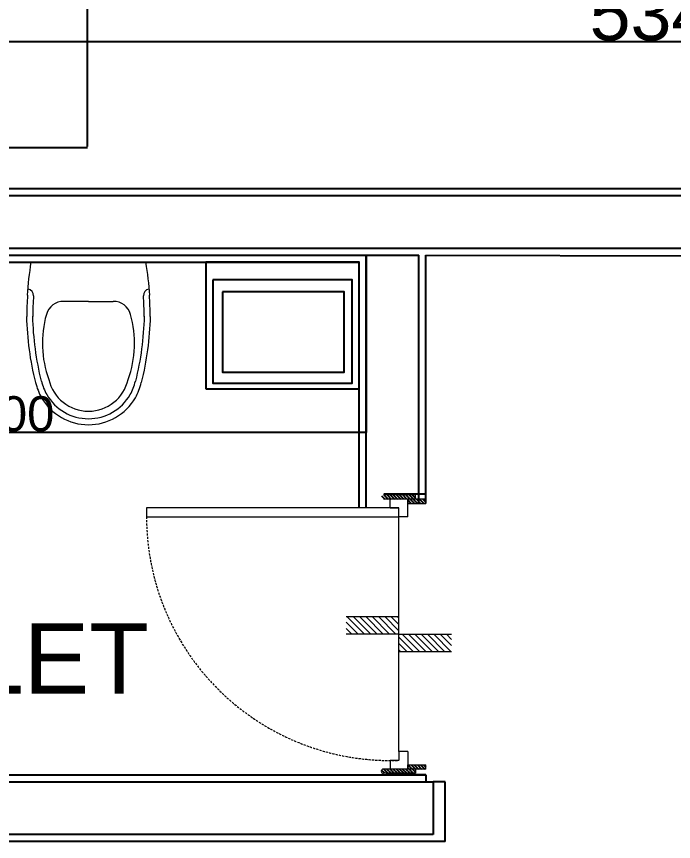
# Model space of a CAD drawing. Header units: millimetres. Extents: x -1932176 to 78768, y -1967 to 1266654.
# Drawn here: x -339501 to -337630, y 478663 to 481013 of the extents above; entities that cross this region are included whole.
import ezdxf

# ---------------------------------------------------------------- set-up
doc = ezdxf.new("R2010")
doc.units = ezdxf.units.MM
doc.linetypes.add('DASHED2', pattern=[9.525, 6.35, -3.175])
doc.layers.add('DOOR', color=7, linetype='Continuous', lineweight=20)
doc.layers.add('LEVEL', color=252, linetype='Continuous', lineweight=13)
doc.styles.get("Standard").update_dxf_attribs({"font": 'arial.ttf'})
doc.dimstyles.new('ISO-25', dxfattribs={"dimtxt": 150, "dimasz": 2.5, "dimexe": 1.25, "dimexo": 0.625, "dimtad": 1, "dimtxsty": 'Standard', "dimcen": 2.5, "dimadec": 0, "dimazin": 0, "dimtfac": 1, "dimtmove": 0, "dimatfit": 3, "dimfxl": 1, "dimarcsym": 0})

# ---------------------------------------------------------------- blocks, each defined once
blk = doc.blocks.new('*D124')
at = {"color": 0, "lineweight": -2, "ltscale": 30, "transparency": 16777216}
for p, q in [((-340305.1, 480332.5), (-340305.1, 479827.9)), ((-338505.1, 480332.5), (-338505.1, 479827.9)), ((-340302.6, 479829.2), (-338507.6, 479829.2))]:
    blk.add_line(p, q, dxfattribs=at)
at = {"color": 0, "ltscale": 30, "transparency": 16777216}
for points in [[(-340302.6, 479829.6), (-340302.6, 479828.8), (-340305.1, 479829.2)], [(-338507.6, 479829.6), (-338507.6, 479828.8), (-338505.1, 479829.2)]]:
    blk.add_solid(points, dxfattribs=at)
at = {"layer": 'Defpoints', "color": 0, "ltscale": 30, "transparency": 16777216}
for p in [(-340305.1, 480333.2), (-338505.1, 480333.2), (-338505.1, 479829.2)]:
    blk.add_point(p, dxfattribs=at)
at = {"color": 0, "ltscale": 30, "transparency": 16777216, "insert": (-339548.7, 479880.9), "char_height": 100, "attachment_point": 5}
blk.add_mtext('1800', dxfattribs=at)
blk = doc.blocks.new('xibet4')
at = {"lineweight": 20}
for p, q in [((-203.6, -182.1), (203.6, -182.1)), ((0, -321.4), (-88.1, -321.4)), ((0, -321.4), (-85.7, -321.4)), ((0, -321.4), (88.1, -321.4)), ((0, -321.4), (85.7, -321.4))]:
    blk.add_line(p, q, dxfattribs=at)
at = {"lineweight": 20, "extrusion": (0, 0, -1)}
for centre, major_axis, start_param, end_param in [((858.1, -362.9), (761.5, 761.5), 3.985561, 4.095654), ((-858.1, -362.9), (761.5, 761.5), 0.616735, 0.726828), ((865, -349.5), (767.1, 767.1), 3.684098, 3.903495), ((865, -349.5), (752, 752), 3.684098, 3.903495), ((-865, -349.5), (752, -752), -0.761903, -0.542505), ((-865, -349.5), (767.1, 767.1), 0.808894, 1.028291)]:
    blk.add_ellipse(centre, major_axis=major_axis, ratio=1, start_param=start_param, end_param=end_param, dxfattribs=at)
at = {"lineweight": 20}
for centre, major_axis, start_param, end_param in [((-217, -299.9), (15.2, 15.2), 5.430029, 6.988465), ((217, -299.9), (15.2, 15.2), 0.865517, 2.423953), ((851.8, -375), (757.6, 757.6), 2.286025, 2.356194), ((851.8, -375), (742.5, -742.5), 3.856821, 3.926991), ((-88.1, -385.7), (45.5, 45.5), 0.785398, 2.078252), ((88.1, -385.7), (45.5, -45.5), 1.063341, 2.356194), ((-851.8, -375), (742.5, 742.5), 5.497787, 5.567957), ((-851.8, -375), (757.6, 757.6), 5.497787, 5.567957), ((208.7, -470.4), (263.7, 263.7), 2.078252, 2.710479), ((-208.7, -470.4), (263.7, 263.7), 5.143503, 5.77573), ((0, -567.9), (136.4, -136.4), 4.149652, 4.45059), ((0, -567.9), (121.2, 121.2), 2.578855, 2.879793), ((0, -567.9), (102.3, -102.3), 4.149652, 5.497787), ((0, -567.9), (102.3, -102.3), 5.497787, 6.845923), ((0, -567.9), (121.2, 121.2), 4.974188, 5.275126), ((0, -567.9), (136.4, -136.4), 0.261799, 0.562737), ((0, -567.9), (136.4, -136.4), 4.45059, 5.497787), ((0, -567.9), (121.2, 121.2), 2.879793, 3.926991), ((0, -567.9), (121.2, 121.2), 3.926991, 4.974188), ((0, -567.9), (136.4, -136.4), 5.497787, 6.544985)]:
    blk.add_ellipse(centre, major_axis=major_axis, ratio=1, start_param=start_param, end_param=end_param, dxfattribs=at)
blk = doc.blocks.new('*D125')
at = {"color": 0, "lineweight": -2, "ltscale": 30, "transparency": 16777216}
for p, q in [((-340304.8, 480660.6), (-340304.8, 480943.1)), ((-340302.3, 480941.8), (-334969, 480942)), ((-334966.5, 480660.7), (-334966.5, 480943.2))]:
    blk.add_line(p, q, dxfattribs=at)
at = {"color": 0, "ltscale": 30, "transparency": 16777216}
for points in [[(-340302.3, 480942.2), (-340302.3, 480941.4), (-340304.8, 480941.8)], [(-334969, 480942.4), (-334969, 480941.6), (-334966.5, 480942)]]:
    blk.add_solid(points, dxfattribs=at)
at = {"layer": 'Defpoints', "color": 0, "ltscale": 30, "transparency": 16777216}
for p in [(-334966.5, 480942), (-340304.8, 480660), (-334966.5, 480660.1)]:
    blk.add_point(p, dxfattribs=at)
at = {"color": 0, "ltscale": 30, "transparency": 16777216, "insert": (-337635.6, 481019.2), "char_height": 150, "attachment_point": 5, "rotation": 0.0018}
blk.add_mtext('5340', dxfattribs=at)
blk = doc.blocks.new('*D121')
at = {"color": 0, "lineweight": -2, "ltscale": 30, "transparency": 16777216}
for p, q in [((-340304.2, 482832.8), (-339299.3, 482832.8)), ((-339300.5, 482830.3), (-339300.5, 480642.5)), ((-340304.1, 480640), (-339299.2, 480640))]:
    blk.add_line(p, q, dxfattribs=at)
at = {"color": 0, "ltscale": 30, "transparency": 16777216}
for points in [[(-339300.1, 482830.3), (-339300.9, 482830.3), (-339300.5, 482832.8)], [(-339300, 480642.5), (-339300.9, 480642.5), (-339300.5, 480640)]]:
    blk.add_solid(points, dxfattribs=at)
at = {"layer": 'Defpoints', "color": 0, "ltscale": 30, "transparency": 16777216}
for p in [(-340304.8, 482832.8), (-340304.8, 480640), (-339300.5, 480640)]:
    blk.add_point(p, dxfattribs=at)
at = {"color": 0, "ltscale": 30, "transparency": 16777216, "insert": (-339223.3, 481736.4), "char_height": 150, "attachment_point": 5, "rotation": 270.0018}
blk.add_mtext('2190', dxfattribs=at)

msp = doc.modelspace()

# ---------------------------------------------------------------- hatches: boundary and pattern name
h = msp.add_hatch()
h.set_pattern_fill('ANSI31', color=256, scale=2, angle=90)
h.set_pattern_definition([(135, (-262042.431, 276373.834), (-4.49012806, -4.49012806), [])])
h.paths.add_polyline_path([(-338456.12999, 478869.37437, 1), (-338456.12999, 478857.37437), (-338365.15731, 478857.37437), (-338365.15731, 478869.37437)])
h.paths.add_polyline_path([(-338386.93126, 478881.37437), (-338386.93126, 478869.37437), (-338365.15731, 478869.37437), (-338335.0694, 478869.37437), (-338335.0694, 478881.37437)])
h.paths.add_polyline_path([(-338456.12999, 479650.34671, 1), (-338456.12999, 479638.34671), (-338365.15731, 479638.34671), (-338365.15731, 479650.34671)])
h.paths.add_polyline_path([(-338386.93126, 479638.34671), (-338386.93126, 479626.34671), (-338335.0694, 479626.34671), (-338335.0694, 479638.34671)])
at = {"layer": 'LEVEL'}
h = msp.add_hatch(dxfattribs=at)
h.set_pattern_fill('ANSI31', color=256, scale=4, angle=90)
h.set_pattern_definition([(135, (-270299.938, 221111.078), (-8.9802561, -8.9802561), [])])
h.paths.add_polyline_path([(-338561.93126, 479303.86054), (-338561.93126, 479253.86054), (-338411.93126, 479253.86054), (-338411.93126, 479303.86054)])
h.paths.add_polyline_path([(-338411.93126, 479253.86054), (-338411.93126, 479203.86054), (-338261.93126, 479203.86054), (-338261.93126, 479253.86054)])

# ---------------------------------------------------------------- linework, layer by layer
at = {"ltscale": 30}
for p, q in [((-340324.73984, 480503.16257), (-334943.98834, 480503.33439)), ((-340304.77044, 480523.16182), (-334961.45908, 480523.33383)), ((-340531.18769, 480353.15453), (-334823.76799, 480353.2536)), ((-340552.51996, 480333.15443), (-338355.0694, 480333.15443)), ((-338335.0694, 480333.15443), (-334801.09585, 480323.64779)), ((-338335.0694, 478853.15519), (-338335.06932, 478833.16176)), ((-338280.07168, 478833.16197), (-338314.37047, 478833.16197)), ((-338314.37047, 478833.16184), (-338314.37047, 478683.16184)), ((-338280.07168, 478663.16184), (-338280.07168, 478833.16197)), ((-338314.37047, 478683.16184), (-340552.51996, 478683.16184)), ((-338280.07168, 478663.16184), (-340552.51996, 478663.16184))]:
    msp.add_line(p, q, dxfattribs=at)
at = {"linetype": 'ByBlock', "transparency": 33554687}
for p, q in [((-340305.12481, 480333.15443), (-338505.0694, 480333.15443)), ((-340285.0694, 480313.15443), (-338525.0694, 480313.15443)), ((-338525.0694, 479613.34671), (-338525.0694, 480313.15443)), ((-338505.0694, 479613.34671), (-338505.0694, 480333.15443)), ((-338355.0694, 479626.08001), (-338355.0694, 480333.15443)), ((-338335.0694, 479626.34671), (-338335.0694, 480333.15443)), ((-340305.0694, 478833.15443), (-338314.37047, 478833.16184)), ((-340285.0694, 478853.15443), (-338335.0694, 478853.15519))]:
    msp.add_line(p, q, dxfattribs=at)
for p, q in [((-338454.83839, 479653.86054), (-338335.0694, 479653.86054)), ((-338447.84409, 478853.86054), (-338335.0694, 478853.86054))]:
    msp.add_line(p, q)
for points in [[(-338961.60142, 479952.36142), (-338525.0694, 479952.33824), (-338525.0694, 480313.15443), (-338961.60142, 480313.15443)], [(-338942.28003, 480263.15443), (-338942.28003, 479969.13523), (-338544.80733, 479969.13523), (-338544.80733, 480263.15443)], [(-338914.35847, 480229.17041), (-338914.35847, 479999.83209), (-338567.97456, 479999.83209), (-338567.97456, 480229.17041)]]:
    msp.add_lwpolyline(points, close=True)
at = {"layer": 'DOOR'}
for p, q in [((-338365.15731, 479650.34671), (-338456.12999, 479650.34671)), ((-338335.0694, 479638.34671), (-338456.12999, 479638.34671)), ((-338436.93126, 479613.34671), (-338436.93126, 479638.34671)), ((-338386.93126, 479588.34671), (-338386.93126, 479638.34671)), ((-338386.93126, 479638.34671), (-338386.93126, 479626.34671)), ((-338365.15731, 479638.34671), (-338365.15731, 479650.34671)), ((-338335.0694, 479638.34671), (-338335.0694, 479626.34671)), ((-338411.93126, 479613.34671), (-339130.93126, 479613.34671)), ((-339130.86226, 479613.9021), (-339130.86226, 479588.9021)), ((-338436.93126, 479613.34671), (-338411.93126, 479613.34671)), ((-338411.93126, 479588.34671), (-338411.93126, 479613.34671)), ((-338386.93126, 479626.34671), (-338335.0694, 479626.34671)), ((-339130.93126, 479588.34671), (-338411.93126, 479588.34671)), ((-338386.93126, 479588.34671), (-338411.93126, 479588.34671)), ((-338386.93126, 478919.37437), (-338411.93126, 478919.37437)), ((-338411.93126, 478919.37437), (-338411.93126, 478894.37437)), ((-338386.93126, 478919.37437), (-338386.93126, 478869.37437)), ((-338436.93126, 478894.37437), (-338436.93126, 478869.37437)), ((-338436.93126, 478894.37437), (-338411.93126, 478894.37437)), ((-338386.93126, 478869.37437), (-338386.93126, 478881.37437)), ((-338386.93126, 478881.37437), (-338335.0694, 478881.37437)), ((-338335.0694, 478869.37437), (-338335.0694, 478881.37437)), ((-338335.0694, 478869.37437), (-338456.12999, 478869.37437)), ((-338365.15731, 478857.37437), (-338456.12999, 478857.37437)), ((-338365.15731, 478869.37437), (-338365.15731, 478857.37437))]:
    msp.add_line(p, q, dxfattribs=at)
at = {"layer": 'DOOR', "linetype": 'DASHED2'}
msp.add_arc((-338436.52333, 479588.34671), 694.40794, 180, 272.02952205, dxfattribs=at)
at = {"layer": 'DOOR'}
msp.add_arc((-338456.12999, 478863.37437), 6, 90, 270, dxfattribs=at)
at = {"layer": 'LEVEL'}
for p, q in [((-338411.93126, 478919.37437), (-338411.93126, 479588.34671)), ((-338561.93126, 479303.86054), (-338411.93126, 479303.86054)), ((-338411.93126, 479253.86054), (-338561.93126, 479253.86054)), ((-338411.93126, 479253.86054), (-338261.93126, 479253.86054)), ((-338261.93126, 479203.86054), (-338411.93126, 479203.86054))]:
    msp.add_line(p, q, dxfattribs=at)

# ---------------------------------------------------------------- block references
at = {"xscale": 0.8, "yscale": 0.8, "zscale": 0.8}
msp.add_blockref('xibet4', (-339296.29087, 480458.86868), dxfattribs=at)

# ---------------------------------------------------------------- texts
at = {"color": 252, "transparency": 16777216, "insert": (-340101.56103, 479284.62259), "char_height": 200, "attachment_point": 1}
msp.add_mtext_dynamic_manual_height_columns('TOILET', width=21.1594238, gutter_width=12.5, heights=[0], dxfattribs=at)

# ---------------------------------------------------------------- dimensions: what is measured, and where the dimension line sits
at = {"color": 252, "ltscale": 30}
for p1, p2, distance, text, picture, middle in [((-340304.84039, 482832.78741), (-340304.76981, 480639.9516), 1004.30997, '2190', '*D121', (-339223.28418, 481736.40432)), ((-340304.77044, 480659.95021), (-334966.49269, 480660.12206), 281.87229, '5340', '*D125', (-337635.64313, 481019.17053))]:
    dim = msp.add_aligned_dim(p1=p1, p2=p2, distance=distance, text=text, dimstyle='ISO-25', dxfattribs=at)
    dim.commit()
    dim.dimension.update_dxf_attribs({"geometry": picture, "text_midpoint": middle})
dim = msp.add_linear_dim(base=(-338505.0694, 479829.18059), p1=(-340305.12481, 480333.15443), p2=(-338505.0694, 480333.15443), text='1800', dimstyle='ISO-25', override={"dimtxt": 100}, dxfattribs=at)
dim.commit()
dim.dimension.update_dxf_attribs({"geometry": '*D124', "text_midpoint": (-339548.65423, 479829.18059), "dimtype": 160})

doc.saveas('drawing.dxf')
